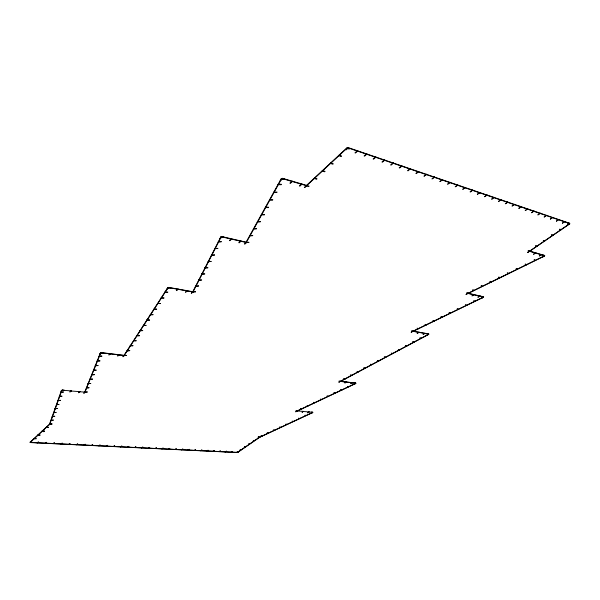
<?xml version="1.0" encoding="UTF-8"?>
<svg xmlns="http://www.w3.org/2000/svg" width="600" height="600" viewBox="0 0 600 600"><rect width="100%" height="100%" fill="white"/><g stroke="black" fill="none" stroke-linecap="round" stroke-linejoin="round"><path stroke-width="0.9" d="M49.875 424.013L51.142 420.457M51.218 420.248L52.5 416.632M52.575 416.423L53.88 412.748M53.955 412.53L55.282 408.803M55.365 408.585L56.707 404.79M56.79 404.565L58.155 400.717M58.238 400.493L59.625 396.577M59.707 396.345L61.125 392.362M61.207 392.13L61.77 390.555M100.275 353.168L103.185 352.785L100.275 353.168L99.105 356.25M84.713 392.138L86.317 388.14M86.407 387.908L88.035 383.85M88.133 383.61L89.79 379.485M89.887 379.237L91.567 375.045M91.665 374.798L93.383 370.53M93.48 370.275L95.22 365.94M95.325 365.678L97.095 361.267M97.2 361.005L99 356.513M84.975 392.123L86.58 388.125M86.677 387.893L88.305 383.835M88.403 383.595L90.06 379.47M90.157 379.222L91.838 375.03M91.935 374.782L93.653 370.515M93.75 370.267L95.498 365.925M95.595 365.67L97.373 361.252M97.477 360.99L99.278 356.505M99.382 356.235L100.62 353.153M195.517 286.305L198.6 285.945L195.517 286.305L192.772 291.832M211.358 255.33L214.583 254.97L211.358 255.33L208.32 261.413M195.765 285.975L198.638 280.35M198.81 280.013L201.743 274.275M201.923 273.938L204.915 268.087M205.087 267.735L208.14 261.772M211.62 254.97L214.792 248.76M214.987 248.392L218.228 242.055M218.415 241.68L220.642 237.322M193.058 291.825L195.885 286.305M196.05 285.975L198.938 280.343M199.103 280.013L202.042 274.275M202.215 273.93L205.215 268.08M205.388 267.735L208.44 261.772M208.627 261.413L211.74 255.33M211.928 254.97L215.1 248.76M215.288 248.392L218.535 242.055M218.73 241.68L220.958 237.322M246.405 242.325L249.938 235.95M250.147 235.575L253.748 229.072M253.958 228.683L257.64 222.053M257.858 221.655L261.608 214.882M261.832 214.478L265.665 207.562M265.89 207.15L269.805 200.085M270.038 199.665L274.043 192.442M274.275 192.015L278.362 184.635M278.61 184.2L281.423 179.115M126.9 350.865L129.743 350.618L126.9 350.865L124.028 355.403M136.778 335.685L146.722 320.295M146.917 319.995L157.395 303.795M161.212 297.772L161.01 298.095L163.86 298.2L164.07 297.877L161.212 297.772L164.828 292.298M164.962 291.968L164.752 292.29L167.632 292.41L167.843 292.08L164.962 291.968L167.595 288.015M127.14 350.595L130.118 345.983M130.297 345.705L133.328 341.017M133.507 340.74L136.597 335.97M157.597 303.48L161.078 298.095M124.297 355.403L127.23 350.865M127.403 350.595L130.387 345.983M130.567 345.712L133.605 341.017M133.785 340.74L136.868 335.97M137.047 335.685L140.19 330.84M140.377 330.548L143.565 325.612M143.76 325.32L147 320.303M147.195 320.002L150.502 314.895M150.697 314.595L154.058 309.397M154.26 309.09L157.68 303.803M157.882 303.487L161.363 298.103M161.572 297.788L165.113 292.305M165.322 291.983L167.88 288.03M169.163 287.49L166.995 288.975L168.637 287.392L193.447 291.832L191.28 293.288L192.945 291.743M101.715 352.673L99.847 353.933L101.212 352.612L124.597 355.41L123.21 356.7L122.73 356.647L124.118 355.358M222.292 236.708L220.417 238.507L219.885 238.388L221.76 236.58L246.803 242.34L244.913 244.095L244.403 243.983L246.292 242.228M282.892 178.425L280.725 180.502L280.185 180.345L282.345 178.267L309.112 186.142L308.678 186.547L306.09 185.79M177.96 289.065L176.303 290.632L178.47 289.155M110.183 353.685L108.81 354.998L110.677 353.745M231.278 238.77L229.395 240.555L229.92 240.675L231.803 238.89M292.035 181.118L289.868 183.172L290.4 183.33L292.567 181.275M187.132 290.707L185.475 292.26L187.642 290.798M119.032 354.743L117.645 356.04L119.52 354.803M240.645 240.923L238.755 242.692L239.272 242.812L241.163 241.042M301.553 183.915L299.385 185.947L299.91 186.105L302.077 184.072M30.495 442.147L34.11 438.787M34.328 438.585L37.987 435.188M38.205 434.985L41.91 431.543M42.57 430.928L46.328 427.44M46.553 427.237L49.597 424.403M306.847 185.475L314.317 178.538M314.76 178.132L322.358 171.067M322.808 170.655L330.54 163.47M331.005 163.042L338.873 155.73M339.337 155.303L346.875 148.297M307.043 185.535L304.868 187.553L304.35 187.403L347.025 147.743L349.635 148.635L349.155 149.078L346.553 148.185M84.855 392.07L83.617 393.225L84.082 393.263L85.328 392.107L79.965 391.793M30.697 442.567L31.755 441.585L31.297 441.57L30.24 442.553L237.165 452.52L238.358 451.695L236.843 452.505M32.265 442.44L30.21 442.132M36.998 442.875L38.513 441.923L37.447 442.897M45.023 443.265L46.537 442.312L45.465 443.28M52.95 443.64L54.465 442.702L53.392 443.662M60.787 444.022L62.31 443.085L61.222 444.045M68.535 444.397L70.058 443.46L68.963 444.412M76.192 444.765L77.715 443.835L76.613 444.78M83.767 445.125L85.282 444.21L84.18 445.147M91.252 445.485L92.775 444.57L91.665 445.507M98.648 445.845L100.17 444.938L99.06 445.868M105.968 446.197L107.49 445.298L106.373 446.22M113.205 446.543L114.727 445.65L113.602 446.565M120.36 446.888L121.882 445.995L120.757 446.91M127.44 447.232L128.962 446.347L127.83 447.248M134.438 447.57L135.96 446.685L134.82 447.585M141.36 447.9L142.882 447.022L141.743 447.923M472.44 190.005L470.07 191.858L470.475 191.993L472.845 190.148L465.42 187.672M148.208 448.23L149.738 447.36L148.59 448.252M154.98 448.56L156.51 447.69L155.355 448.575M487.245 195.067L484.485 196.748L486.847 194.933L494.28 197.468L491.918 199.26L491.528 199.132L493.89 197.34M161.685 448.882L163.208 448.02L162.053 448.897M168.315 449.197L169.837 448.342L168.683 449.22M501.202 199.837L498.465 201.48L500.82 199.71L507.592 202.087M174.877 449.52L176.4 448.665L175.238 449.535M181.365 449.827L182.887 448.98L181.725 449.85M187.785 450.135L189.315 449.295L188.145 450.158M521.002 206.603L518.655 208.327L519.015 208.447L521.362 206.73L514.688 204.51M194.145 450.442L195.667 449.61L194.498 450.465M200.438 450.75L201.96 449.918L200.782 450.765M206.655 451.05L208.185 450.217L207 451.065M212.82 451.342L214.343 450.525L213.157 451.357M218.917 451.635L220.44 450.817L219.255 451.658M224.955 451.928L226.47 451.118L225.285 451.942M230.925 452.22L232.447 451.41L231.255 452.235M236.1 452.287L237.968 452.205M297.487 410.865L295.785 411.772L297.487 410.865L295.942 410.678L297.112 411.105L355.868 383.423L354.78 382.928L354.397 383.115L355.485 383.603M413.19 331.178L411.12 332.317L412.853 331.118L428.895 333.99L427.155 335.168L428.565 333.93M468.232 293.272L465.967 294.532L467.895 293.197L483.675 296.827L481.748 298.132L483.353 296.752M340.642 381.285L338.805 382.282L340.305 381.248L355.95 383.123L354.45 384.135L355.627 383.085M529.717 251.085L527.565 252.57L569.865 223.785L568.23 223.222L567.765 223.545L569.4 224.1M237.765 452.197L241.507 449.618M241.748 449.452L245.858 446.625M246.105 446.46L250.252 443.595M250.5 443.43L254.692 440.543M254.94 440.37L259.185 437.452M529.845 251.123L536.798 246.33M537.24 246.03L544.732 240.877M545.175 240.57L552.773 235.335M553.222 235.028L560.925 229.725M561.382 229.41L569.197 224.032M303.105 411.36L302.062 412.327L303.428 411.39L297.315 410.985M346.298 381.968L344.798 382.987L346.627 382.005M418.868 332.197L417.127 333.382L419.197 332.257M473.88 294.577L471.945 295.89L474.21 294.653M535.62 252.825L533.467 254.295L535.942 252.923M424.8 333.255L423.06 334.44L425.13 333.315M479.783 295.935L477.855 297.24L480.105 296.01M352.215 382.673L350.715 383.692L352.545 382.718M541.44 254.535L539.287 255.998L541.763 254.632M312.555 412.192L311.513 413.153L312.877 412.222L309.142 412.028M544.485 255.435L542.655 256.98L544.808 255.525L528.398 250.695L527.963 250.995L529.62 251.483M340.47 381.293L344.865 378.945M345.233 378.75L351.472 375.42M351.84 375.225L358.14 371.865M358.507 371.67L364.868 368.28M365.243 368.077L371.655 364.657M372.03 364.455L378.502 361.005M378.885 360.803L385.41 357.322M385.793 357.112L392.385 353.603M392.775 353.392L399.42 349.845M399.817 349.635L406.522 346.058M406.92 345.847L413.692 342.24M414.09 342.022L420.93 338.377M421.327 338.16L428.228 334.485M468.053 293.295L473.475 290.64M473.947 290.407L482.018 286.455M482.498 286.222L490.635 282.233M491.115 282L499.327 277.98M499.815 277.74L508.095 273.683M508.582 273.442L516.938 269.355M517.433 269.108L525.862 264.983M526.357 264.743L534.855 260.58M535.357 260.332L543.93 256.132M413.025 331.2L418.02 328.778M418.455 328.567L425.903 324.96M426.338 324.75L433.845 321.12M434.287 320.903L441.855 317.243M442.298 317.025L449.925 313.327M450.382 313.11L458.07 309.39M458.52 309.173L466.275 305.415M466.732 305.197L474.555 301.41M475.013 301.185L482.895 297.368M297.33 410.888L301.493 408.923M301.86 408.75L308.055 405.825M308.423 405.653L314.67 402.713M315.038 402.54L321.33 399.577M321.697 399.397L328.035 396.412M328.41 396.24L334.785 393.232M335.168 393.053L341.595 390.03M341.97 389.85L348.442 386.798M348.825 386.618L355.35 383.543M259.74 437.138L261.99 436.088M262.335 435.93L268.132 433.222M268.478 433.065L274.32 430.342M274.665 430.178L280.545 427.433M280.89 427.275L286.815 424.507M287.16 424.35L293.13 421.567M293.475 421.403L299.483 418.605M299.835 418.433L305.88 415.612M306.24 415.447L312.33 412.612M49.56 424.035L52.095 423.855L49.485 424.245L30 442.327L37.133 442.755M50.895 420.27L53.453 420.09L50.82 420.48M52.252 416.445L54.825 416.265L52.177 416.655M53.633 412.553L56.22 412.38L53.557 412.77M55.035 408.6L57.645 408.435L54.96 408.825M56.46 404.588L59.085 404.423L56.377 404.812M57.907 400.507L60.555 400.35L57.825 400.74M59.377 396.36L62.047 396.202L59.295 396.592M60.87 392.153L63.562 391.995L60.787 392.385M61.432 390.577L64.207 390.188L61.515 390.338L49.485 424.245L51.832 424.32L49.312 424.388M246.03 242.317L249.038 242.34L245.827 242.692L281.265 178.657L284.505 178.778L284.257 179.227L281.017 179.1M249.765 235.567L252.803 235.605L249.555 235.95M253.575 228.683L256.635 228.72L253.365 229.065M257.468 221.647L260.558 221.7L257.25 222.045M140.032 330.54L142.778 330.593L139.845 330.832M261.442 214.47L264.555 214.538L264.33 214.935L261.218 214.875M143.407 325.312L146.175 325.373L143.22 325.605M265.5 207.142L268.642 207.218L268.41 207.63L265.275 207.548M269.647 199.65L272.812 199.74L272.58 200.16L269.415 200.07M150.345 314.587L153.142 314.663L150.15 314.888M273.877 192L277.072 192.105L276.832 192.532L273.645 192.428M153.907 309.082L156.72 309.165L153.705 309.39M277.965 184.62L281.183 184.74L281.43 184.297L278.205 184.185M37.582 442.778L45.157 443.138M45.6 443.16L53.085 443.52M53.52 443.543L60.922 443.903M61.358 443.925L68.67 444.278M69.097 444.293L76.328 444.645M76.755 444.668L83.903 445.013M84.323 445.028L91.387 445.373M91.8 445.395L98.79 445.725M99.195 445.748L106.11 446.085M106.507 446.1L113.347 446.43M113.745 446.452L120.502 446.775M120.892 446.798L127.575 447.12M127.972 447.135L134.58 447.457M134.962 447.472L141.502 447.787M141.885 447.81L148.35 448.118M148.733 448.14L155.13 448.447M155.498 448.463L161.828 448.77M162.203 448.793L168.458 449.092M168.825 449.107L175.02 449.408M175.38 449.423L181.515 449.722M181.868 449.737L187.935 450.03M188.288 450.045L194.288 450.338M194.64 450.353L200.58 450.645M200.925 450.66L206.805 450.945M207.15 450.96L212.97 451.237M213.308 451.252L219.067 451.537M219.405 451.553L225.097 451.822M225.435 451.845L231.075 452.115M231.405 452.13L237.735 452.37L259.642 437.295L257.993 437.19L259.388 437.467M34.043 438.577L36.315 438.69L33.832 438.772M241.95 449.467L240.075 449.55L241.71 449.632M37.92 434.97L40.2 435.09L37.703 435.173M246.308 446.467L244.425 446.55L246.06 446.632M42.285 430.912L44.572 431.048L43.912 431.655L41.625 431.528M42.068 431.123L44.348 431.25M41.85 431.325L44.13 431.452M250.702 443.445L248.82 443.52L250.462 443.61M46.267 427.215L48.555 427.357L46.043 427.425M255.15 440.385L253.26 440.452L254.903 440.55M62.633 390.263L70.995 390.877M71.355 391.035L79.613 391.635M303.263 411.51L308.955 411.908M101.542 352.837L110.01 353.85M110.505 353.91L118.86 354.907M119.347 354.968L123.945 355.515M340.455 381.42L346.11 382.095M346.44 382.132L352.028 382.8M352.358 382.845L355.44 383.212M168.953 287.685L177.75 289.26M178.26 289.35L186.922 290.903M187.433 290.993L192.735 291.938M412.972 331.327L418.65 332.347M418.98 332.407L424.582 333.405M424.912 333.465L428.347 334.08M222.06 236.933L231.045 238.995M231.57 239.115L240.405 241.147M240.923 241.267L246.06 242.445M467.993 293.445L473.632 294.743M473.963 294.817L479.543 296.1M479.865 296.175L483.112 296.918M282.623 178.688L291.765 181.373M292.298 181.53L301.282 184.17M301.808 184.328L306.255 185.632M529.778 251.37L535.35 253.005M535.673 253.103L541.17 254.722M541.493 254.812L544.215 255.615M537.007 246.397L535.357 245.895L537.442 246.097M314.438 178.028L317.032 178.815L316.59 179.227L313.995 178.44M259.89 437.183L258.36 436.98L259.545 437.34L312.825 412.493L311.707 412.072L311.347 412.245L312.472 412.658M262.478 435.975L260.955 435.772L262.14 436.132M544.935 240.938L543.293 240.428L545.377 240.63M340.635 381.345L338.947 381.127L340.267 381.54L428.79 334.335L427.56 333.803L427.155 334.02L428.385 334.553M322.485 170.55L325.08 171.36L324.63 171.78L322.035 170.97M268.282 433.268L267.105 432.9L268.62 433.11M345.397 378.803L343.71 378.585L345.03 378.998M552.975 235.403L551.332 234.877L553.425 235.095M330.675 162.938L333.278 163.778L332.82 164.205L330.218 163.365M274.462 430.388L273.293 430.013L274.808 430.222M351.638 375.48L350.325 375.053L352.005 375.278M339.015 155.19L341.618 156.053L341.153 156.488L338.55 155.625M561.585 229.478L559.493 229.252L561.127 229.792M281.04 427.32L279.525 427.103L280.688 427.485M358.673 371.722L356.993 371.49L358.305 371.925M287.31 424.395L285.803 424.17L286.957 424.56M365.025 368.332L363.728 367.89L365.4 368.138M348.487 147.72L357.285 150.72M357.795 150.9L366.435 153.847M366.945 154.02L375.435 156.922M375.93 157.095L384.278 159.945M384.765 160.11L392.97 162.915M393.442 163.08L401.513 165.833M401.985 165.998L409.912 168.705M410.377 168.863L418.178 171.532M418.627 171.683L426.3 174.308M426.75 174.458L434.295 177.038M434.737 177.188L442.162 179.722M442.59 179.873L449.895 182.37M450.322 182.512L457.507 184.972M457.928 185.115L465.007 187.53M472.785 190.192L479.64 192.532M480.045 192.667L486.787 194.978M494.22 197.513L500.76 199.755M507.967 202.215L514.312 204.382M521.303 206.775L527.467 208.875M527.827 209.002L533.903 211.072M534.255 211.2L540.24 213.24M540.585 213.36L546.487 215.377M546.825 215.49L552.638 217.478M552.982 217.597L558.713 219.555M559.043 219.667L564.697 221.595M565.028 221.715L569.618 223.282M348.248 147.938L357.045 150.938M357.555 151.118L366.202 154.065M366.705 154.238L375.195 157.14M375.69 157.305L384.037 160.155M384.525 160.32L392.73 163.125M393.21 163.29L401.272 166.042M401.745 166.2L409.673 168.907M410.138 169.065L417.938 171.727M418.395 171.885L426.06 174.502M426.51 174.66L434.055 177.233M434.498 177.382L441.923 179.917M442.357 180.067L449.655 182.565M450.082 182.708L457.275 185.16M457.695 185.303L464.768 187.718M465.18 187.86L472.14 190.238M472.553 190.38L479.408 192.72M479.805 192.855L486.555 195.157M486.945 195.292L493.59 197.565M493.98 197.692L500.528 199.928M500.91 200.062L507.353 202.26M507.728 202.388L514.08 204.555M514.447 204.683L520.702 206.82M521.07 206.947L527.235 209.048M527.595 209.167L533.662 211.245M534.023 211.365L540 213.405M540.352 213.525L546.248 215.542M546.592 215.663L552.405 217.642M552.75 217.763L558.48 219.72M558.81 219.833L564.465 221.76M564.795 221.873L569.385 223.44M293.272 421.612L292.125 421.222L293.618 421.455M372.195 364.515L370.522 364.267L371.812 364.718M299.978 418.485L298.485 418.245L299.625 418.65M379.043 360.862L377.377 360.6L378.66 361.065M306.022 415.665L304.897 415.252L306.382 415.5M385.957 357.173L384.293 356.91L385.567 357.382M302.002 408.803L300.48 408.54L301.642 408.975M392.933 353.452L391.275 353.183L392.543 353.663M308.565 405.713L307.05 405.442L308.205 405.885M399.975 349.702L398.317 349.418L399.577 349.913M315.18 402.592L313.665 402.322L314.812 402.772M406.68 346.125L405.428 345.623L407.077 345.907M321.84 399.457L320.332 399.18L321.465 399.63M414.248 342.09L412.597 341.79L413.85 342.3M328.545 396.3L327.045 396.007L328.17 396.472M421.08 338.445L419.842 337.928L421.485 338.228M335.303 393.112L333.81 392.82L334.928 393.293M341.73 390.09L340.62 389.61L342.112 389.91M348.968 386.678L347.483 386.37L348.585 386.857M413.153 331.282L411.653 330.84L412.725 331.493L483.48 297.24L482.528 296.49L482.062 296.715L483.015 297.465M418.59 328.65L417.09 328.2L418.155 328.86M426.03 325.05L424.98 324.375L426.472 324.832M433.972 321.202L432.938 320.52L434.415 320.985M441.982 317.325L440.955 316.635L442.425 317.108M450.053 313.418L449.048 312.712L450.502 313.2M458.647 309.263L457.2 308.767L458.19 309.48M466.395 305.505L465.42 304.778L466.86 305.288M474.675 301.5L473.707 300.765L475.132 301.282M468.18 293.392L467.175 292.62L466.702 292.845L467.707 293.618L544.545 255.998L543.683 255.105L543.173 255.353L544.043 256.245M474.067 290.505L473.077 289.725L472.605 289.957L473.595 290.737M482.618 286.32L481.643 285.525L481.162 285.757L482.138 286.553M490.755 282.337L489.795 281.528L490.275 281.295L491.235 282.097M499.447 278.077L498.502 277.26L498.982 277.02L499.935 277.845M508.215 273.788L507.278 272.955L507.772 272.715L508.702 273.548M517.05 269.46L516.135 268.612L516.63 268.365L517.545 269.22M525.967 265.095L525.075 264.233L525.57 263.985L526.47 264.847M534.967 260.685L534.082 259.815L534.585 259.567L535.47 260.438M84.653 392.138L87.27 391.987L84.653 392.138M86.347 387.908L88.988 387.757L86.347 387.908M88.065 383.61L90.727 383.468L88.065 383.61M89.82 379.245L92.505 379.103L89.82 379.245M91.597 374.798L94.305 374.663L91.597 374.798M93.412 370.282L96.135 370.147L93.412 370.282M95.258 365.685L98.002 365.558L95.258 365.685M97.132 361.005L99.9 360.885L97.132 361.005M99.038 356.25L101.828 356.13L99.038 356.25M192.697 291.832L195.585 291.788L192.697 291.832M198.735 280.013L198.57 280.35L201.675 279.99L198.735 280.013M201.847 273.938L201.675 274.275L204.81 273.915L201.847 273.938M205.013 267.735L204.84 268.087L208.005 267.728L205.013 267.735M208.245 261.413L208.065 261.772L211.26 261.413L208.245 261.413M214.905 248.392L214.718 248.76L217.972 248.407L214.905 248.392M218.34 241.68L218.145 242.055L221.43 241.702L218.34 241.68M220.763 236.94L220.567 237.322L223.875 236.97L220.763 236.94M123.96 355.403L126.615 355.418L123.96 355.403M130.23 345.705L132.922 345.735L130.23 345.705M133.44 340.74L136.148 340.77L133.44 340.74M136.71 335.685L139.433 335.722L136.71 335.685M146.85 319.995L149.625 320.062L146.85 319.995M157.523 303.48L160.365 303.57L157.523 303.48M167.73 287.685L167.52 288.015L170.625 287.812L167.73 287.685M62.295 390.075L61.073 391.252L62.79 390.112L62.295 390.075M71.032 390.847L69.795 392.01L71.512 390.885L71.032 390.847M79.65 391.605L78.405 392.768L80.123 391.65L79.65 391.605M348.022 147.48L345.653 149.685L346.17 149.865L348.548 147.66L348.022 147.48M357.345 150.667L354.968 152.843L355.478 153.015L357.855 150.84L357.345 150.667M366.495 153.795L364.118 155.947L364.627 156.12L367.005 153.968L366.495 153.795M375.495 156.87L373.118 158.993L373.612 159.165L375.99 157.042L375.495 156.87M384.338 159.892L381.96 161.993L382.44 162.157L384.825 160.058L384.338 159.892M393.03 162.863L390.645 164.94L391.125 165.097L393.502 163.028L393.03 162.863M401.572 165.788L399.195 167.835L399.66 167.993L402.045 165.945L401.572 165.788M409.972 168.66L407.595 170.685L408.06 170.835L410.438 168.817L409.972 168.66M418.237 171.48L415.86 173.483L416.31 173.632L418.688 171.637L418.237 171.48M426.36 174.255L423.982 176.235L426.81 174.413L426.36 174.255M434.355 176.993L431.978 178.942L434.798 177.142L434.355 176.993M442.215 179.678L439.845 181.613L442.65 179.828L442.215 179.678M449.955 182.325L447.585 184.238L450.382 182.468L449.955 182.325M457.567 184.928L455.197 186.817L457.987 185.07L457.567 184.928M465.06 187.485L462.69 189.36L465.472 187.627L465.06 187.485M479.7 192.487L477.338 194.317L480.097 192.623L479.7 192.487M507.645 202.042L505.298 203.798L508.028 202.17L507.645 202.042M514.373 204.337L512.025 206.077L514.748 204.465L514.373 204.337M527.528 208.837L525.188 210.54L527.888 208.958L527.528 208.837M533.955 211.035L531.623 212.722L533.955 211.035M540.293 213.202L537.96 214.868L540.293 213.202M546.54 215.333L544.215 216.99L546.54 215.333M552.697 217.44L550.373 219.075L552.697 217.44M558.765 219.51L556.447 221.138L558.765 219.51M564.75 221.558L562.433 223.163L564.75 221.558M569.678 223.237L567.36 224.835L569.678 223.237M308.993 411.877L307.62 412.808L308.993 411.877"/></g></svg>
